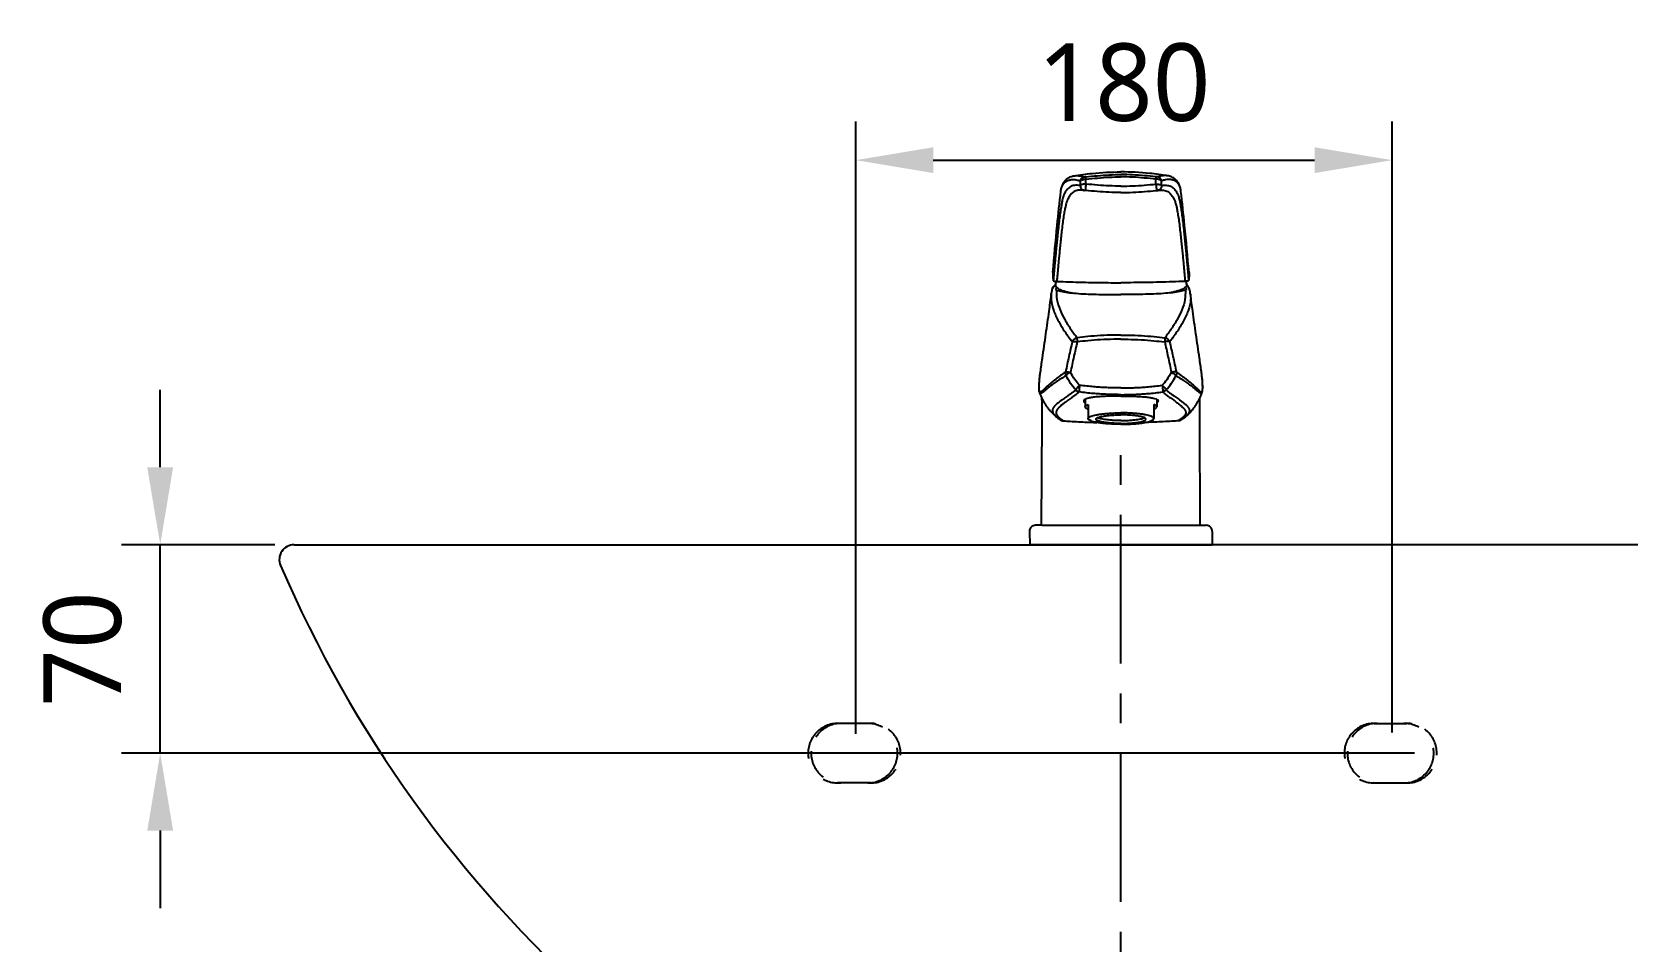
# Model space of a CAD drawing. Extents: x 7158 to 10258, y -6878 to -2578.
# Drawn here: x 7993 to 8528, y -3886 to -3580 of the extents above; entities that cross this region are included whole.
import ezdxf

# ---------------------------------------------------------------- set-up
doc = ezdxf.new("R2010")
doc.units = 0
doc.header["$LTSCALE"] = 20
doc.header["$MEASUREMENT"] = 0
for name, pattern in [('CENTER', [2, 1.25, -0.25, 0.25, -0.25]), ('HIDDEN', [0.375, 0.25, -0.125]), ('HIDDEN2', [0.1875, 0.125, -0.0625])]:
    doc.linetypes.add(name, pattern=pattern)
doc.layers.get('0').update_dxf_attribs({"linetype": 'CONTINUOUS'})
doc.layers.get('DEFPOINTS').update_dxf_attribs({"linetype": 'CONTINUOUS'})
for name, color, linetype in [('1', 1, 'CONTINUOUS'), ('3', 3, 'CONTINUOUS'), ('7', 7, 'CONTINUOUS'), ('CENTER', 2, 'CENTER')]:
    doc.layers.add(name, color=color, linetype=linetype)
doc.styles.get("Standard").update_dxf_attribs({"font": 'NanumGothic.ttf'})
doc.dimstyles.get("Standard").update_dxf_attribs({"dimtxt": 2.5, "dimasz": 2, "dimexe": 2, "dimexo": 1, "dimgap": 1.5, "dimtad": 1, "dimdec": 0, "dimlfac": 10, "dimrnd": 0.5, "dimzin": 0, "dimdsep": 46, "dimtxsty": 'Standard', "dimcen": 0, "dimclrt": 2, "dimadec": 0, "dimazin": 0, "dimtfac": 1, "dimtdec": 0, "dimtmove": 0, "dimatfit": 3, "dimfxl": 1, "dimtolj": 1, "dimtzin": 0, "dimarcsym": 0})

# ---------------------------------------------------------------- blocks, each defined once
blk = doc.blocks.new('A$C611D530E')
at = {"color": 7}
for p, q in [((4.19, 6.51), (2, 6.51)), ((4.19, 6.51), (57.14, 6.51)), ((57.14, 6.51), (59.33, 6.51)), ((0, 4.48), (0.05, 0)), ((61.33, 4.48), (61.28, 0))]:
    blk.add_line(p, q, dxfattribs=at)
for centre, start, end in [((2, 4.51), 90, 180.6782), ((59.33, 4.51), 359.3218, 90)]:
    blk.add_arc(centre, 2, start, end, dxfattribs=at)
at = {"layer": '1', "color": 7}
for q in [(0.05, 0), (61.28, 0)]:
    blk.add_line((30.67, 0), q, dxfattribs=at)
at = {"layer": '7', "color": 7}
for p, q in [((10.5, 118.6), (10.53, 118.86)), ((17.86, 119.01), (17.85, 119.01)), ((18.27, 118.95), (18.28, 118.95)), ((43.06, 118.95), (43.06, 118.95)), ((43.48, 119.01), (43.48, 119.01)), ((50.83, 118.6), (50.8, 118.86)), ((7.62, 85.72), (7.62, 85.73)), ((53.72, 85.72), (53.71, 85.73)), ((7.3, 84.08), (7.3, 84.08)), ((54.03, 84.08), (54.03, 84.08)), ((3.62, 57.83), (3.65, 58.03)), ((57.71, 57.83), (57.68, 58.03)), ((3.22, 52.75), (3.22, 52.75)), ((3.4, 51.18), (3.4, 51.19)), ((18.67, 48.82), (18.67, 46.27)), ((42.67, 48.82), (42.67, 46.27)), ((57.93, 51.18), (57.93, 51.19)), ((58.12, 52.75), (58.12, 52.75)), ((19.67, 47.1), (19.67, 42.33)), ((41.67, 47.1), (41.67, 42.33)), ((4.03, 6.51), (4.19, 41.66)), ((57.3, 6.51), (57.14, 41.66))]:
    blk.add_line(p, q, dxfattribs=at)
for points in [[(10.53, 118.86), (10.65, 119.48), (10.81, 120.07), (11.01, 120.63), (11.26, 121.18), (11.57, 121.71), (11.97, 122.23), (12.44, 122.71), (13, 123.13), (13.64, 123.47), (14.36, 123.73), (14.94, 123.86)], [(14.94, 123.86), (15.22, 123.89), (15.82, 123.92), (16.52, 123.88), (17.35, 123.74), (18.36, 123.48)], [(17.08, 122.14), (17.21, 122.62), (17.49, 123.03), (17.89, 123.33), (18.36, 123.48)], [(18.36, 123.48), (18.39, 123.47), (18.45, 123.47), (18.53, 123.48), (18.62, 123.48), (18.73, 123.49), (18.83, 123.51)], [(18.95, 122.72), (18.89, 123.12), (18.85, 123.39), (18.83, 123.51)], [(42.39, 122.72), (42.44, 123.12), (42.48, 123.39), (42.5, 123.51)], [(42.97, 123.48), (42.94, 123.47), (42.88, 123.47), (42.8, 123.48), (42.71, 123.48), (42.61, 123.49), (42.5, 123.51)], [(46.4, 123.86), (46.12, 123.89), (45.52, 123.92), (44.82, 123.88), (43.98, 123.74), (42.97, 123.48)], [(44.26, 122.14), (44.13, 122.62), (43.84, 123.03), (43.45, 123.33), (42.97, 123.48)], [(50.8, 118.86), (50.68, 119.48), (50.53, 120.07), (50.33, 120.63), (50.08, 121.18), (49.76, 121.71), (49.36, 122.23), (48.89, 122.71), (48.33, 123.13), (47.69, 123.47), (46.97, 123.73), (46.4, 123.86)], [(7.82, 91.39), (9.28, 107.21), (10.5, 118.6)], [(10.54, 118.9), (10.56, 119.02), (10.59, 119.16), (10.62, 119.3), (10.65, 119.45), (10.69, 119.61), (10.74, 119.78), (10.8, 119.95), (10.86, 120.13), (10.94, 120.31), (11.02, 120.49), (11.12, 120.68), (11.23, 120.88), (11.36, 121.08), (11.5, 121.28), (11.68, 121.48), (11.87, 121.68), (12.11, 121.87), (12.37, 122.06), (12.69, 122.23), (13.05, 122.37), (13.47, 122.49), (13.97, 122.57), (14.56, 122.59), (15.26, 122.55), (16.08, 122.4), (17.08, 122.14)], [(17.05, 120.57), (15.96, 120.69), (15.05, 120.64), (14.29, 120.46), (13.64, 120.15), (13.08, 119.74), (12.6, 119.24), (12.18, 118.67), (11.81, 118.05), (11.49, 117.4)], [(17.85, 119.01), (17.26, 119.05), (16.35, 119.01), (15.58, 118.82), (14.93, 118.52), (14.37, 118.11), (13.88, 117.61), (13.45, 117.05), (13.08, 116.43), (12.76, 115.8)], [(17.05, 120.57), (17.07, 120.1), (17.24, 119.67), (17.53, 119.31), (17.92, 119.06), (18.06, 119)], [(17.05, 120.57), (17.06, 121.35), (17.08, 122.14)], [(18.91, 121.04), (18.47, 121.03), (18.06, 120.99), (17.69, 120.92), (17.39, 120.83), (17.17, 120.71), (17.05, 120.57)], [(17.08, 122.14), (17.21, 122.29), (17.44, 122.42), (17.75, 122.54), (18.13, 122.63), (18.53, 122.69), (18.95, 122.72)], [(18.28, 118.95), (17.86, 119.01)], [(18.06, 119), (18.27, 118.95)], [(18.83, 118.88), (18.75, 118.89), (18.62, 118.9), (18.52, 118.92), (18.43, 118.93), (18.37, 118.93), (18.32, 118.94), (18.27, 118.95)], [(18.91, 121.04), (18.85, 120.56), (18.8, 120.05), (18.77, 119.59), (18.77, 119.21), (18.79, 118.97), (18.83, 118.88)], [(18.91, 121.04), (18.93, 121.88), (18.95, 122.72)], [(44.26, 122.14), (44.13, 122.29), (43.9, 122.42), (43.58, 122.54), (43.21, 122.63), (42.8, 122.69), (42.39, 122.72)], [(42.42, 121.04), (42.4, 121.88), (42.39, 122.72)], [(42.42, 121.04), (42.86, 121.03), (43.27, 120.99), (43.64, 120.92), (43.94, 120.83), (44.16, 120.71), (44.29, 120.57)], [(42.42, 121.04), (42.48, 120.56), (42.53, 120.05), (42.56, 119.59), (42.57, 119.21), (42.55, 118.97), (42.5, 118.88)], [(42.5, 118.88), (42.58, 118.89), (42.71, 118.9), (42.82, 118.92), (42.9, 118.93), (42.96, 118.93), (43.02, 118.94), (43.06, 118.95)], [(43.06, 118.95), (43.48, 119.01)], [(43.27, 119), (43.06, 118.95)], [(44.29, 120.57), (44.26, 120.1), (44.09, 119.67), (43.8, 119.31), (43.42, 119.06), (43.27, 119)], [(43.48, 119.01), (44.07, 119.05), (44.98, 119.01), (45.75, 118.82), (46.41, 118.52), (46.97, 118.11), (47.46, 117.61), (47.88, 117.05), (48.26, 116.43), (48.58, 115.8)], [(50.79, 118.9), (50.77, 119.02), (50.75, 119.16), (50.72, 119.3), (50.68, 119.45), (50.64, 119.61), (50.59, 119.78), (50.53, 119.95), (50.47, 120.13), (50.4, 120.31), (50.31, 120.49), (50.22, 120.68), (50.11, 120.88), (49.98, 121.08), (49.83, 121.28), (49.66, 121.48), (49.46, 121.68), (49.23, 121.87), (48.96, 122.06), (48.65, 122.23), (48.28, 122.37), (47.86, 122.49), (47.36, 122.57), (46.77, 122.59), (46.08, 122.55), (45.25, 122.4), (44.26, 122.14)], [(44.29, 120.57), (44.27, 121.35), (44.26, 122.14)], [(44.29, 120.57), (45.38, 120.69), (46.28, 120.64), (47.05, 120.46), (47.69, 120.15), (48.25, 119.74), (48.73, 119.24), (49.16, 118.67), (49.52, 118.05), (49.84, 117.4)], [(53.52, 91.39), (52.05, 107.21), (50.83, 118.6)], [(11.49, 117.4), (11.35, 117.04), (11.19, 116.46), (10.99, 115.62), (10.76, 114.44), (10.5, 112.84), (10.2, 110.79), (9.89, 108.35), (9.59, 105.7)], [(12.76, 115.8), (12.6, 115.46), (12.41, 114.94), (12.2, 114.18), (11.95, 113.11), (11.67, 111.65), (11.37, 109.78), (11.06, 107.56), (10.77, 105.14)], [(48.58, 115.8), (48.74, 115.46), (48.92, 114.94), (49.14, 114.18), (49.38, 113.11), (49.66, 111.65), (49.97, 109.78), (50.28, 107.56), (50.56, 105.14)], [(49.84, 117.4), (49.98, 117.04), (50.15, 116.46), (50.34, 115.62), (50.57, 114.44), (50.84, 112.84), (51.13, 110.79), (51.44, 108.35), (51.75, 105.7)], [(9.59, 105.7), (9.34, 103.4), (9.12, 101.2), (8.91, 99.09), (8.72, 97.09), (8.54, 95.19), (8.37, 93.39), (8.22, 91.7), (8.09, 90.11), (7.96, 88.63)], [(10.77, 105.14), (10.53, 102.9), (10.3, 100.74), (10.09, 98.68), (9.9, 96.71), (9.72, 94.84), (9.55, 93.08), (9.4, 91.41), (9.26, 89.84), (9.13, 88.38)], [(50.56, 105.14), (50.81, 102.9), (51.03, 100.74), (51.24, 98.68), (51.44, 96.71), (51.62, 94.84), (51.78, 93.08), (51.93, 91.41), (52.07, 89.84), (52.2, 88.38)], [(51.75, 105.7), (51.99, 103.4), (52.21, 101.2), (52.42, 99.09), (52.62, 97.09), (52.79, 95.19), (52.96, 93.39), (53.11, 91.7), (53.25, 90.11), (53.37, 88.63)], [(7.82, 91.39), (7.8, 91.16), (7.79, 90.89), (7.79, 90.61), (7.79, 90.34), (7.8, 90.06), (7.82, 89.79), (7.84, 89.51), (7.88, 89.22), (7.92, 88.93), (7.96, 88.63)], [(53.52, 91.39), (53.53, 91.16), (53.54, 90.89), (53.55, 90.61), (53.54, 90.34), (53.53, 90.06), (53.51, 89.79), (53.49, 89.51), (53.46, 89.22), (53.42, 88.93), (53.37, 88.63)], [(7.3, 84.08), (7.62, 85.72)], [(7.62, 85.73), (7.66, 85.86), (7.83, 86.29), (8.09, 86.69), (8.37, 87.03), (8.69, 87.33)], [(7.62, 85.73), (7.72, 86.01), (8.11, 86.57), (8.68, 86.97)], [(7.96, 88.63), (8.05, 88.55), (8.3, 88.47), (8.68, 88.42), (9.13, 88.38)], [(8.82, 88.4), (8.67, 87.15)], [(8.67, 87.15), (8.69, 86.9), (8.89, 86.53), (9.29, 86.18), (9.88, 85.83), (10.65, 85.49), (11.27, 85.27)], [(8.99, 86.43), (8.98, 86.42), (8.9, 86.17), (8.82, 85.9), (8.76, 85.6)], [(52.66, 87.15), (52.64, 86.9), (52.44, 86.53), (52.05, 86.18), (51.46, 85.83), (50.68, 85.49), (50.06, 85.27)], [(53.37, 88.63), (53.28, 88.55), (53.03, 88.47), (52.66, 88.42), (52.2, 88.38)], [(52.35, 86.43), (52.35, 86.42), (52.44, 86.17), (52.51, 85.9), (52.57, 85.6)], [(52.51, 88.4), (52.66, 87.15)], [(53.71, 85.73), (53.67, 85.86), (53.5, 86.29), (53.25, 86.69), (52.96, 87.03), (52.64, 87.33)], [(53.71, 85.73), (53.61, 86.01), (53.22, 86.57), (52.66, 86.97)], [(54.03, 84.08), (53.72, 85.72)], [(3.65, 58.03), (4.3, 62.58), (5.49, 70.74), (6.57, 78.38), (7.3, 84.08)], [(7.3, 84.08), (7.27, 82.29), (8.1, 78.55), (9.77, 74.89), (11.9, 71.41), (14.31, 68.08)], [(8.76, 85.6), (8.89, 85.55), (9.03, 85.5)], [(9.03, 85.5), (9.19, 82.31), (10.22, 78.84), (11.82, 75.56), (13.76, 72.45), (15.91, 69.46)], [(11.27, 85.27), (11.61, 85.17), (12.75, 84.86), (14.04, 84.58), (14.51, 84.49)], [(52.3, 85.5), (52.14, 82.31), (51.11, 78.84), (49.52, 75.56), (47.58, 72.45), (45.42, 69.46)], [(50.06, 85.27), (49.72, 85.17), (48.59, 84.86), (47.29, 84.58), (46.83, 84.49)], [(54.03, 84.08), (54.07, 82.29), (53.23, 78.55), (51.56, 74.89), (49.43, 71.41), (47.02, 68.08)], [(52.57, 85.6), (52.45, 85.55), (52.3, 85.5)], [(57.68, 58.03), (57.03, 62.58), (55.84, 70.74), (54.76, 78.38), (54.03, 84.08)], [(14.31, 68.08), (13.21, 63.2), (12.07, 57.97)], [(15.98, 68.07), (14.87, 63.16), (13.73, 57.87)], [(14.31, 68.08), (14.56, 68.58), (14.92, 68.99), (15.39, 69.3), (15.91, 69.46)], [(14.31, 68.08), (14.55, 68.16), (14.94, 68.19), (15.43, 68.16), (15.98, 68.07)], [(15.91, 69.46), (15.9, 69.27), (15.91, 68.96), (15.94, 68.55), (15.98, 68.07)], [(45.42, 69.46), (45.43, 69.27), (45.42, 68.96), (45.4, 68.55), (45.35, 68.07)], [(47.02, 68.08), (46.78, 68.16), (46.4, 68.19), (45.91, 68.16), (45.35, 68.07)], [(45.35, 68.07), (46.46, 63.16), (47.61, 57.87)], [(47.02, 68.08), (46.78, 68.58), (46.41, 68.99), (45.94, 69.3), (45.42, 69.46)], [(47.02, 68.08), (48.12, 63.2), (49.27, 57.97)], [(3.22, 52.84), (3.23, 53.47), (3.26, 54.22), (3.32, 55.13), (3.42, 56.2), (3.57, 57.42), (3.62, 57.83)], [(3.22, 52.84), (3.29, 54.74), (3.57, 57.41), (3.62, 57.83)], [(12.06, 57.95), (10.36, 56.77), (8.83, 55.62), (7.51, 54.56), (6.45, 53.65), (5.6, 52.88), (4.93, 52.25), (4.4, 51.76)], [(12.2, 56.74), (10.49, 55.69), (8.94, 54.66), (7.61, 53.71), (6.54, 52.89), (5.69, 52.2), (5.01, 51.64), (4.47, 51.21)], [(12.06, 57.95), (12.04, 57.85), (12.03, 57.78), (12.03, 57.71), (12.03, 57.62), (12.02, 57.53), (12.03, 57.42), (12.04, 57.31), (12.06, 57.18), (12.09, 57.04), (12.14, 56.9), (12.2, 56.74)], [(12.07, 57.97), (12.29, 58.01), (12.67, 58.01), (13.16, 57.96), (13.73, 57.87)], [(13.73, 57.87), (13.19, 57.57), (12.74, 57.26), (12.4, 56.97), (12.21, 56.73)], [(15.53, 51.96), (13.77, 54.13), (12.21, 56.73)], [(16.79, 53.52), (15.18, 55.47), (13.73, 57.87)], [(44.54, 53.52), (46.15, 55.47), (47.61, 57.87)], [(45.8, 51.96), (47.56, 54.13), (49.13, 56.73)], [(49.27, 57.97), (49.04, 58.01), (48.66, 58.01), (48.17, 57.96), (47.61, 57.87)], [(47.61, 57.87), (48.14, 57.57), (48.6, 57.26), (48.94, 56.97), (49.13, 56.73)], [(49.27, 57.95), (49.3, 57.85), (49.3, 57.78), (49.3, 57.71), (49.31, 57.62), (49.31, 57.53), (49.31, 57.42), (49.29, 57.31), (49.27, 57.18), (49.24, 57.04), (49.19, 56.9), (49.13, 56.74)], [(49.13, 56.74), (50.84, 55.69), (52.39, 54.66), (53.72, 53.71), (54.79, 52.89), (55.64, 52.2), (56.33, 51.64), (56.86, 51.21)], [(49.27, 57.95), (50.97, 56.77), (52.51, 55.62), (53.83, 54.56), (54.89, 53.65), (55.73, 52.88), (56.41, 52.25), (56.94, 51.76)], [(58.11, 52.84), (58.1, 53.47), (58.07, 54.22), (58.01, 55.13), (57.91, 56.2), (57.77, 57.42), (57.71, 57.83)], [(58.12, 52.84), (58.04, 54.74), (57.77, 57.41), (57.71, 57.83)], [(3.23, 52.78), (3.22, 52.84)], [(3.22, 52.84), (3.22, 52.76), (3.22, 52.75)], [(3.22, 52.75), (3.22, 52.84)], [(3.23, 52.29), (3.22, 52.75)], [(3.25, 52.24), (3.24, 52.3), (3.23, 52.49), (3.23, 52.67), (3.23, 52.78)], [(3.4, 51.19), (3.34, 51.37), (3.25, 52.03), (3.23, 52.29)], [(3.32, 51.72), (3.28, 51.91), (3.26, 52.11), (3.25, 52.24)], [(3.41, 51.44), (3.37, 51.54), (3.32, 51.72)], [(4.47, 51.21), (4.32, 51.1), (4.2, 51.02), (4.08, 50.95), (3.98, 50.9), (3.88, 50.86), (3.77, 50.84), (3.66, 50.86), (3.56, 50.91), (3.47, 51.03), (3.4, 51.18)], [(9.36, 42.64), (9.34, 42.66), (8.86, 43.05), (8.33, 43.51), (7.77, 44.05), (7.19, 44.67), (6.6, 45.36), (6.02, 46.12), (5.46, 46.94), (4.93, 47.8), (4.44, 48.72), (3.99, 49.69), (3.57, 50.7), (3.4, 51.18)], [(3.96, 51.4), (3.92, 51.38), (3.82, 51.32), (3.72, 51.28), (3.62, 51.27), (3.52, 51.31), (3.44, 51.4), (3.41, 51.44)], [(4.4, 51.76), (4.25, 51.63), (4.13, 51.53), (4.02, 51.45), (3.96, 51.4)], [(4.19, 41.66), (4.2, 43.38), (4.2, 45.41), (4.19, 47.31), (4.17, 49.07), (4.17, 49.29)], [(15.53, 51.96), (14.57, 51.19), (13.69, 50.54), (12.9, 49.97), (12.2, 49.48), (11.57, 49.04), (11.01, 48.64), (10.51, 48.29), (10.08, 47.96), (9.69, 47.66), (9.35, 47.39), (9.06, 47.14), (8.8, 46.9), (8.58, 46.69), (8.39, 46.49), (8.24, 46.3), (8.1, 46.13), (7.99, 45.98)], [(16.68, 51.28), (15.72, 50.52), (14.85, 49.86), (14.07, 49.3), (13.38, 48.8), (12.76, 48.35), (12.21, 47.96), (11.72, 47.6), (11.3, 47.27), (10.92, 46.97), (10.58, 46.7), (10.29, 46.44), (10.04, 46.21), (9.83, 46), (9.64, 45.8), (9.48, 45.62), (9.35, 45.46), (9.24, 45.31)], [(16.79, 53.52), (16.34, 53.06), (15.95, 52.62), (15.67, 52.24), (15.53, 51.96)], [(15.53, 51.96), (15.86, 51.65), (16.25, 51.42), (16.68, 51.28)], [(16.79, 53.52), (16.71, 52.93), (16.66, 52.37), (16.64, 51.88), (16.64, 51.5), (16.68, 51.28)], [(30.67, 50.36), (29.06, 50.37), (27.33, 50.41), (25.49, 50.48), (23.51, 50.6), (21.39, 50.76), (19.12, 50.98), (16.68, 51.28)], [(30.67, 52.62), (29.07, 52.63), (27.36, 52.67), (25.53, 52.74), (23.56, 52.86), (21.46, 53.02), (19.21, 53.23), (16.79, 53.52)], [(30.67, 49.89), (28.5, 49.87), (26.33, 49.83), (24.31, 49.74), (22.58, 49.62), (21.11, 49.45), (19.84, 49.22), (18.89, 48.93), (18.33, 48.58), (18.17, 48.23)], [(18.17, 48.23), (18.17, 48.18), (18.45, 47.74), (18.66, 47.57)], [(30.67, 52.62), (32.27, 52.63), (33.98, 52.67), (35.81, 52.74), (37.77, 52.86), (39.87, 53.02), (42.13, 53.23), (44.54, 53.52)], [(30.67, 50.36), (32.28, 50.37), (34, 50.41), (35.85, 50.48), (37.82, 50.6), (39.94, 50.76), (42.22, 50.98), (44.65, 51.28)], [(30.67, 49.89), (32.83, 49.87), (35.01, 49.83), (37.02, 49.74), (38.75, 49.62), (40.22, 49.45), (41.49, 49.22), (42.44, 48.93), (43, 48.58), (43.16, 48.23)], [(43.16, 48.23), (43.16, 48.18), (42.88, 47.74), (42.67, 47.57)], [(44.54, 53.52), (44.62, 52.93), (44.67, 52.37), (44.7, 51.88), (44.69, 51.5), (44.65, 51.28)], [(44.54, 53.52), (45, 53.06), (45.38, 52.62), (45.66, 52.24), (45.8, 51.96)], [(45.8, 51.96), (45.47, 51.65), (45.08, 51.42), (44.65, 51.28)], [(44.65, 51.28), (45.61, 50.52), (46.48, 49.86), (47.26, 49.3), (47.95, 48.8), (48.57, 48.35), (49.12, 47.96), (49.61, 47.6), (50.04, 47.27), (50.42, 46.97), (50.75, 46.7), (51.04, 46.44), (51.29, 46.21), (51.51, 46), (51.69, 45.8), (51.85, 45.62), (51.98, 45.46), (52.09, 45.31)], [(45.8, 51.96), (46.76, 51.19), (47.64, 50.54), (48.43, 49.97), (49.14, 49.48), (49.77, 49.04), (50.33, 48.64), (50.82, 48.29), (51.26, 47.96), (51.64, 47.66), (51.98, 47.39), (52.28, 47.14), (52.53, 46.9), (52.75, 46.69), (52.94, 46.49), (53.1, 46.3), (53.23, 46.13), (53.34, 45.98)], [(51.97, 42.64), (51.99, 42.66), (52.47, 43.05), (53, 43.51), (53.56, 44.05), (54.14, 44.67), (54.73, 45.36), (55.31, 46.12), (55.87, 46.94), (56.4, 47.8), (56.89, 48.72), (57.35, 49.69), (57.76, 50.7), (57.93, 51.18)], [(56.86, 51.21), (57.01, 51.1), (57.14, 51.02), (57.25, 50.95), (57.35, 50.9), (57.46, 50.86), (57.56, 50.84), (57.67, 50.86), (57.78, 50.91), (57.86, 51.03), (57.93, 51.18)], [(56.94, 51.76), (57.08, 51.63), (57.2, 51.53), (57.31, 51.45), (57.38, 51.4)], [(57.14, 41.66), (57.14, 43.38), (57.14, 45.41), (57.14, 47.31), (57.16, 49.07), (57.17, 49.29)], [(57.38, 51.4), (57.41, 51.38), (57.51, 51.32), (57.61, 51.28), (57.72, 51.27), (57.81, 51.31), (57.9, 51.4), (57.92, 51.44)], [(57.92, 51.44), (57.97, 51.54), (58.02, 51.72)], [(57.93, 51.19), (57.99, 51.37), (58.09, 52.03), (58.1, 52.29)], [(58.02, 51.72), (58.05, 51.91), (58.07, 52.11), (58.09, 52.24)], [(58.09, 52.24), (58.09, 52.3), (58.1, 52.49), (58.11, 52.67), (58.11, 52.78)], [(58.1, 52.29), (58.12, 52.75)], [(58.11, 52.78), (58.11, 52.84)], [(58.11, 52.84), (58.12, 52.76), (58.12, 52.75)], [(58.12, 52.75), (58.12, 52.84)], [(7.75, 45.5), (7.68, 45.21), (7.68, 44.87), (7.77, 44.48), (7.97, 44.07), (8.27, 43.66), (8.64, 43.26), (9.07, 42.87), (9.36, 42.64)], [(7.85, 45.74), (7.75, 45.5)], [(7.97, 45.94), (7.85, 45.74)], [(7.99, 45.98), (7.98, 45.96), (7.97, 45.94)], [(9.22, 45.27), (9.1, 45.08), (8.99, 44.85), (8.91, 44.6), (8.89, 44.29), (8.95, 43.94), (9.13, 43.58), (9.4, 43.21), (9.51, 43.09)], [(9.24, 45.31), (9.23, 45.29), (9.22, 45.27)], [(9.51, 43.09), (9.76, 42.84), (9.89, 42.72)], [(18.67, 46.27), (18.69, 46.39), (18.85, 46.64), (19.18, 46.87), (19.67, 47.1)], [(19.67, 45.44), (19.18, 45.67), (18.85, 45.9), (18.69, 46.15), (18.67, 46.27)], [(22.32, 42.13), (22.4, 42.34), (22.65, 42.54), (23.07, 42.74), (23.64, 42.92), (24.36, 43.08), (25.2, 43.23), (26.15, 43.35), (27.2, 43.45), (28.31, 43.53), (29.48, 43.57), (30.67, 43.58)], [(39.02, 42.13), (38.93, 42.34), (38.68, 42.54), (38.26, 42.74), (37.69, 42.92), (36.98, 43.08), (36.13, 43.23), (35.18, 43.35), (34.14, 43.45), (33.02, 43.53), (31.85, 43.57), (30.67, 43.58)], [(42.66, 46.27), (42.65, 46.39), (42.48, 46.64), (42.15, 46.87), (41.67, 47.1)], [(41.67, 45.44), (42.15, 45.67), (42.48, 45.9), (42.65, 46.15), (42.66, 46.27)], [(51.82, 43.09), (51.58, 42.84), (51.45, 42.72)], [(52.11, 45.27), (52.23, 45.08), (52.34, 44.85), (52.42, 44.6), (52.45, 44.29), (52.38, 43.94), (52.2, 43.58), (51.93, 43.21), (51.82, 43.09)], [(53.58, 45.5), (53.65, 45.21), (53.65, 44.87), (53.56, 44.48), (53.36, 44.07), (53.07, 43.66), (52.69, 43.26), (52.26, 42.87), (51.97, 42.64)], [(52.09, 45.31), (52.1, 45.29), (52.11, 45.27)], [(53.34, 45.98), (53.35, 45.96), (53.36, 45.94)], [(53.36, 45.94), (53.48, 45.74)], [(53.48, 45.74), (53.58, 45.5)], [(9.36, 42.64), (9.51, 42.53), (9.9, 42.24), (10, 42.16)], [(9.89, 42.72), (10.02, 42.61)], [(10, 42.16), (10.01, 42.15)], [(10.01, 42.15), (10.12, 42.08)], [(10.02, 42.61), (10.16, 42.49)], [(10.12, 42.08), (10.21, 42.01)], [(10.16, 42.49), (10.17, 42.48)], [(10.17, 42.48), (10.44, 42.27)], [(10.28, 41.96), (10.21, 42.01)], [(10.27, 41.96), (10.28, 41.96)], [(10.28, 41.95), (10.38, 41.89)], [(10.28, 41.95), (10.31, 41.93), (10.33, 41.92)], [(10.33, 41.92), (10.34, 41.91)], [(10.34, 41.91), (10.44, 41.85)], [(10.44, 42.27), (10.57, 42.17), (10.94, 41.9), (11.24, 41.68)], [(10.44, 41.85), (10.65, 41.74), (11, 41.63), (11.36, 41.59)], [(11.24, 41.68), (11.28, 41.66), (11.31, 41.63)], [(11.31, 41.63), (11.34, 41.61), (11.36, 41.59)], [(11.36, 41.59), (13.6, 41.44), (16.44, 41.28), (19.28, 41.14), (22.13, 41.04), (22.63, 41.02)], [(20.19, 41.75), (20.11, 41.79), (19.78, 42.06), (19.67, 42.33)], [(30.67, 40.68), (29.48, 40.7), (28.31, 40.74), (27.2, 40.82), (26.15, 40.91), (25.2, 41.04), (24.36, 41.18), (23.64, 41.35), (23.07, 41.53), (22.65, 41.73), (22.4, 41.93), (22.32, 42.13)], [(30.67, 41.67), (29.42, 41.69), (28.21, 41.73), (27.04, 41.81), (25.96, 41.92), (24.99, 42.06), (24.14, 42.21), (23.44, 42.39), (22.89, 42.59), (22.81, 42.63)], [(30.67, 41.67), (31.91, 41.69), (33.13, 41.73), (34.29, 41.81), (35.37, 41.92), (36.35, 42.06), (37.19, 42.21), (37.9, 42.39), (38.44, 42.59), (38.52, 42.63)], [(30.67, 40.68), (31.85, 40.7), (33.02, 40.74), (34.14, 40.82), (35.18, 40.91), (36.13, 41.04), (36.98, 41.18), (37.69, 41.35), (38.26, 41.53), (38.68, 41.73), (38.93, 41.93), (39.02, 42.13)], [(49.97, 41.59), (47.74, 41.44), (44.9, 41.28), (42.05, 41.14), (39.21, 41.04), (38.7, 41.02)], [(41.14, 41.75), (41.22, 41.79), (41.55, 42.06), (41.67, 42.33)], [(50.9, 41.85), (50.68, 41.74), (50.34, 41.63), (49.97, 41.59)], [(50.02, 41.63), (50, 41.61), (49.97, 41.59)], [(50.09, 41.68), (50.06, 41.66), (50.02, 41.63)], [(50.9, 42.27), (50.76, 42.17), (50.39, 41.9), (50.09, 41.68)], [(51.16, 42.48), (50.9, 42.27)], [(51, 41.91), (50.9, 41.85)], [(51.05, 41.95), (50.95, 41.89)], [(51.01, 41.92), (51, 41.91)], [(51.05, 41.95), (51.02, 41.93), (51.01, 41.92)], [(51.05, 41.96), (51.12, 42.01)], [(51.06, 41.96), (51.05, 41.96)], [(51.22, 42.08), (51.12, 42.01)], [(51.17, 42.49), (51.16, 42.48)], [(51.31, 42.61), (51.17, 42.49)], [(51.32, 42.15), (51.22, 42.08)], [(51.45, 42.72), (51.31, 42.61)], [(51.33, 42.16), (51.32, 42.15)], [(51.97, 42.64), (51.83, 42.53), (51.43, 42.24), (51.33, 42.16)]]:
    blk.add_spline(points, degree=3, dxfattribs=at)
for points, knots in [([(14.94, 123.86), (16.96, 124.15), (22.17, 124.91), (27.44, 125.15), (30.67, 125.15)], [0, 0, 0, 0, 6.131256, 15.794283, 15.794283, 15.794283, 15.794283]), ([(18.83, 123.51), (21.46, 123.77), (25.4, 124.17), (29.35, 124.26), (30.67, 124.26)], [0, 0, 0, 0, 7.927907, 11.861701, 11.861701, 11.861701, 11.861701]), ([(18.95, 122.72), (21.55, 122.99), (25.45, 123.39), (29.37, 123.49), (30.67, 123.49)], [0, 0, 0, 0, 7.85257, 11.747871, 11.747871, 11.747871, 11.747871]), ([(46.4, 123.86), (44.37, 124.15), (39.16, 124.91), (33.89, 125.15), (30.67, 125.15)], [0, 0, 0, 0, 6.131256, 15.794283, 15.794283, 15.794283, 15.794283]), ([(42.5, 123.51), (39.87, 123.77), (35.93, 124.17), (31.98, 124.26), (30.67, 124.26)], [0, 0, 0, 0, 7.927907, 11.861701, 11.861701, 11.861701, 11.861701]), ([(42.39, 122.72), (39.78, 122.99), (35.88, 123.39), (31.97, 123.49), (30.67, 123.49)], [0, 0, 0, 0, 7.85257, 11.747871, 11.747871, 11.747871, 11.747871]), ([(30.67, 118.24), (29.32, 118.24), (25.37, 118.33), (21.43, 118.66), (18.83, 118.88)], [11.85672, 11.85672, 11.85672, 11.85672, 15.886119, 23.713436, 23.713436, 23.713436, 23.713436]), ([(30.67, 120.4), (29.36, 120.4), (25.43, 120.48), (21.52, 120.81), (18.91, 121.04)], [11.772037, 11.772037, 11.772037, 11.772037, 15.692067, 23.544062, 23.544062, 23.544062, 23.544062]), ([(30.67, 120.4), (31.97, 120.4), (35.9, 120.48), (39.81, 120.81), (42.42, 121.04)], [11.772037, 11.772037, 11.772037, 11.772037, 15.692067, 23.544062, 23.544062, 23.544062, 23.544062]), ([(30.67, 118.24), (32.01, 118.24), (35.96, 118.33), (39.9, 118.66), (42.5, 118.88)], [11.85672, 11.85672, 11.85672, 11.85672, 15.886119, 23.713436, 23.713436, 23.713436, 23.713436]), ([(9.13, 88.38), (11.98, 88.28), (17.71, 88.08), (24.89, 87.97), (29.22, 87.96), (30.67, 87.96)], [0, 0, 0, 0, 8.545512, 17.204181, 21.539958, 21.539958, 21.539958, 21.539958]), ([(52.2, 88.38), (49.35, 88.28), (43.62, 88.08), (36.44, 87.97), (32.11, 87.96), (30.67, 87.96)], [0, 0, 0, 0, 8.545512, 17.204181, 21.539958, 21.539958, 21.539958, 21.539958]), ([(9.03, 85.5), (9.65, 85.32), (11.08, 84.9), (13.55, 84.57), (16.49, 84.3), (19.79, 84.13), (23.31, 84.02), (26.96, 83.96), (29.43, 83.95), (30.67, 83.95)], [0, 0, 0, 0, 1.934092, 4.457831, 7.460022, 10.80361, 14.360842, 18.033797, 21.754691, 21.754691, 21.754691, 21.754691]), ([(52.3, 85.5), (51.68, 85.32), (50.26, 84.9), (47.78, 84.57), (44.84, 84.3), (41.54, 84.13), (38.02, 84.02), (34.37, 83.96), (31.91, 83.95), (30.67, 83.95)], [0, 0, 0, 0, 1.934092, 4.457831, 7.460022, 10.80361, 14.360842, 18.033797, 21.754691, 21.754691, 21.754691, 21.754691]), ([(30.67, 70.39), (29.89, 70.39), (27.59, 70.36), (23.88, 70.22), (19.74, 69.91), (17.13, 69.6), (15.91, 69.46)], [14.791139, 14.791139, 14.791139, 14.791139, 17.133817, 21.69071, 25.914078, 29.582266, 29.582266, 29.582266, 29.582266]), ([(30.67, 70.39), (31.45, 70.39), (33.75, 70.36), (37.45, 70.22), (41.59, 69.91), (44.21, 69.6), (45.42, 69.46)], [14.791139, 14.791139, 14.791139, 14.791139, 17.133817, 21.69071, 25.914078, 29.582266, 29.582266, 29.582266, 29.582266]), ([(30.67, 68.99), (29.89, 68.99), (27.6, 68.97), (23.91, 68.82), (19.79, 68.51), (17.19, 68.21), (15.98, 68.07)], [14.721709, 14.721709, 14.721709, 14.721709, 17.0531, 21.58821, 25.79183, 29.443406, 29.443406, 29.443406, 29.443406]), ([(30.67, 68.99), (31.44, 68.99), (33.73, 68.97), (37.42, 68.82), (41.54, 68.51), (44.14, 68.21), (45.35, 68.07)], [14.721709, 14.721709, 14.721709, 14.721709, 17.0531, 21.58821, 25.79183, 29.443406, 29.443406, 29.443406, 29.443406]), ([(19.67, 42.33), (19.7, 42.43), (19.77, 42.66), (20.17, 42.91), (20.71, 43.16), (21.47, 43.39), (22.4, 43.6), (23.51, 43.79), (24.76, 43.95), (26.13, 44.08), (27.59, 44.17), (29.11, 44.23), (30.14, 44.24), (30.67, 44.24)], [0, 0, 0, 0, 0.293995, 0.720863, 1.325862, 2.115144, 3.08066, 4.207045, 5.474035, 6.857697, 8.331285, 9.865974, 11.431552, 11.431552, 11.431552, 11.431552]), ([(41.67, 42.33), (41.64, 42.43), (41.57, 42.66), (41.17, 42.91), (40.62, 43.16), (39.86, 43.39), (38.93, 43.6), (37.82, 43.79), (36.58, 43.95), (35.21, 44.08), (33.75, 44.17), (32.22, 44.23), (31.19, 44.24), (30.67, 44.24)], [0, 0, 0, 0, 0.293995, 0.720863, 1.325862, 2.115144, 3.08066, 4.207045, 5.474035, 6.857697, 8.331285, 9.865974, 11.431552, 11.431552, 11.431552, 11.431552]), ([(30.67, 40.42), (30.14, 40.42), (29.11, 40.43), (27.59, 40.49), (26.13, 40.58), (24.76, 40.71), (23.51, 40.87), (22.4, 41.06), (21.47, 41.27), (20.74, 41.49), (20.35, 41.67), (20.19, 41.75)], [10.619254, 10.619254, 10.619254, 10.619254, 12.184832, 13.71952, 15.193108, 16.576771, 17.843761, 18.970146, 19.935662, 20.724943, 21.238495, 21.238495, 21.238495, 21.238495]), ([(30.67, 40.42), (31.19, 40.42), (32.22, 40.43), (33.75, 40.49), (35.21, 40.58), (36.58, 40.71), (37.82, 40.87), (38.93, 41.06), (39.87, 41.27), (40.59, 41.49), (40.99, 41.67), (41.14, 41.75)], [10.619254, 10.619254, 10.619254, 10.619254, 12.184832, 13.71952, 15.193108, 16.576771, 17.843761, 18.970146, 19.935662, 20.724943, 21.238495, 21.238495, 21.238495, 21.238495])]:
    blk.add_open_spline(points, degree=3, knots=knots, dxfattribs=at)
blk = doc.blocks.new('*D46')
at = {"color": 3, "lineweight": -2, "transparency": 16777216}
for p, q in [((8035.93, -3726.58), (8035.93, -3700.58)), ((8074.4, -3752.58), (8022.93, -3752.58)), ((8035.93, -3822.58), (8035.93, -3752.58)), ((8456.9, -3822.58), (8022.93, -3822.58)), ((8035.93, -3848.58), (8035.93, -3874.58))]:
    blk.add_line(p, q, dxfattribs=at)
at = {"color": 3, "transparency": 16777216}
for points in [[(8031.59, -3726.58), (8040.26, -3726.58), (8035.93, -3752.58)], [(8031.59, -3848.58), (8040.26, -3848.58), (8035.93, -3822.58)]]:
    blk.add_solid(points, dxfattribs=at)
at = {"layer": 'DEFPOINTS', "color": 0, "transparency": 16777216}
for p in [(8035.93, -3752.58), (8080.9, -3752.58), (8463.4, -3822.58, -465.07)]:
    blk.add_point(p, dxfattribs=at)
at = {"color": 2, "transparency": 16777216, "insert": (8009.93, -3787.58), "char_height": 26, "attachment_point": 5, "rotation": 90}
blk.add_mtext('\\A1;70', dxfattribs=at)
blk = doc.blocks.new('*D49')
at = {"color": 3, "lineweight": -2, "transparency": 16777216}
for p, q in [((8642.4, -3752.58), (8697.33, -3752.58)), ((8684.33, -3778.58), (8684.33, -3921.58)), ((8395.45, -3947.58), (8697.33, -3947.58))]:
    blk.add_line(p, q, dxfattribs=at)
at = {"color": 3, "transparency": 16777216}
for points in [[(8680, -3778.58), (8688.66, -3778.58), (8684.33, -3752.58)], [(8680, -3921.58), (8688.66, -3921.58), (8684.33, -3947.58)]]:
    blk.add_solid(points, dxfattribs=at)
at = {"layer": 'DEFPOINTS', "color": 0, "transparency": 16777216}
for p in [(8635.9, -3752.58), (8388.95, -3947.58), (8684.33, -3947.58)]:
    blk.add_point(p, dxfattribs=at)
at = {"color": 2, "transparency": 16777216, "insert": (8658.33, -3850.08), "char_height": 26, "attachment_point": 5, "rotation": 90}
blk.add_mtext('\\A1;195', dxfattribs=at)
blk = doc.blocks.new('*D52')
at = {"layer": '1', "color": 3, "lineweight": -2, "transparency": 16777216}
for p, q in [((8269.41, -3816.08), (8269.41, -3610.48)), ((8449.41, -3815.61), (8449.41, -3610.48)), ((8295.41, -3623.48), (8423.41, -3623.48))]:
    blk.add_line(p, q, dxfattribs=at)
at = {"layer": '1', "color": 3, "transparency": 16777216}
for points in [[(8295.41, -3619.15), (8295.41, -3627.81), (8269.41, -3623.48)], [(8423.41, -3619.15), (8423.41, -3627.81), (8449.41, -3623.48)]]:
    blk.add_solid(points, dxfattribs=at)
at = {"layer": 'DEFPOINTS', "color": 0, "transparency": 16777216}
for p in [(8449.41, -3623.48), (8269.41, -3822.58), (8449.41, -3822.11)]:
    blk.add_point(p, dxfattribs=at)
at = {"layer": '1', "color": 2, "transparency": 16777216, "insert": (8359.41, -3597.48), "char_height": 26, "attachment_point": 5}
blk.add_mtext('\\A1;180', dxfattribs=at)
blk = doc.blocks.new('*D58')
at = {"color": 3, "lineweight": -2, "transparency": 16777216}
for p, q in [((8704.09, -3752.52), (8837.97, -3752.52)), ((8824.97, -4036.52), (8824.97, -3778.52)), ((8364.9, -4062.52), (8837.97, -4062.52))]:
    blk.add_line(p, q, dxfattribs=at)
at = {"color": 3, "transparency": 16777216}
for points in [[(8820.63, -3778.52), (8829.3, -3778.52), (8824.97, -3752.52)], [(8820.63, -4036.52), (8829.3, -4036.52), (8824.97, -4062.52)]]:
    blk.add_solid(points, dxfattribs=at)
at = {"layer": 'DEFPOINTS', "color": 0, "transparency": 16777216}
for p in [(8697.59, -3752.52), (8824.97, -3752.52), (8358.4, -4062.52)]:
    blk.add_point(p, dxfattribs=at)
at = {"color": 2, "transparency": 16777216, "insert": (8798.97, -3907.52), "char_height": 26, "attachment_point": 5, "rotation": 90}
blk.add_mtext('\\A1;310', dxfattribs=at)
blk = doc.blocks.new('*D59')
at = {"color": 3, "lineweight": -2, "transparency": 16777216}
for p, q in [((8694.95, -3752.58), (8761.99, -3752.58)), ((8748.99, -3778.58), (8748.99, -3976.58)), ((8431.75, -4002.58), (8761.99, -4002.58))]:
    blk.add_line(p, q, dxfattribs=at)
at = {"color": 3, "transparency": 16777216}
for points in [[(8744.66, -3778.58), (8753.33, -3778.58), (8748.99, -3752.58)], [(8744.66, -3976.58), (8753.33, -3976.58), (8748.99, -4002.58)]]:
    blk.add_solid(points, dxfattribs=at)
at = {"layer": 'DEFPOINTS', "color": 0, "transparency": 16777216}
for p in [(8688.45, -3752.58), (8425.25, -4002.58), (8748.99, -4002.58)]:
    blk.add_point(p, dxfattribs=at)
at = {"color": 2, "transparency": 16777216, "insert": (8722.99, -3877.58), "char_height": 26, "attachment_point": 5, "rotation": 90}
blk.add_mtext('\\A1;250', dxfattribs=at)

msp = doc.modelspace()

# ---------------------------------------------------------------- linework, layer by layer
at = {"color": 7, "linetype": 'HIDDEN2', "ltscale": 7}
for p, q in [((8273.4, -3812.58, -464.31), (8263.4, -3812.58, -464.31)), ((8443.4, -3812.58, -464.31), (8453.4, -3812.58, -464.31)), ((8273.4, -3832.58, -464.31), (8263.4, -3832.58, -464.31)), ((8443.4, -3832.58, -464.31), (8453.4, -3832.58, -464.31))]:
    msp.add_line(p, q, dxfattribs=at)
for centre, start, end in [((8263.4, -3822.58, -464.31), 90, 270), ((8273.4, -3822.58, -464.31), 270, 90), ((8443.4, -3822.58, -464.31), 90, 270), ((8453.4, -3822.58, -464.31), 270, 90)]:
    msp.add_arc(centre, 10, start, end, dxfattribs=at)
at = {"layer": '3', "color": 7}
for p in [(8080.9, -3752.58, 0.76), (8635.9, -3752.58, 0.76)]:
    msp.add_line(p, (8358.4, -3752.58, 0.76), dxfattribs=at)
for centre, radius, start, end in [((8080.9, -3757.58, 0.76), 5, 90, 203.258), ((8461.5, -3594, 0.76), 419.26, 203.258, 228.1497)]:
    msp.add_arc(centre, radius, start, end, dxfattribs=at)
at = {"layer": '7', "color": 2, "linetype": 'HIDDEN', "ltscale": 2}
for p, q in [((8274.41, -3812.58, 0.76), (8264.41, -3812.58, 0.76)), ((8444.41, -3812.58, 0.76), (8454.41, -3812.58, 0.76)), ((8274.41, -3832.58, 0.76), (8264.41, -3832.58, 0.76)), ((8444.41, -3832.58, 0.76), (8454.41, -3832.58, 0.76))]:
    msp.add_line(p, q, dxfattribs=at)
for centre, start, end in [((8264.41, -3822.58, 0.76), 90, 270), ((8274.41, -3822.58, 0.76), 270, 90), ((8444.41, -3822.58, 0.76), 90, 270), ((8454.41, -3822.58, 0.76), 270, 90)]:
    msp.add_arc(centre, 10, start, end, dxfattribs=at)
at = {"layer": 'CENTER', "color": 2, "linetype": 'CENTER', "ltscale": 2}
msp.add_line((8358.4, -4512.52), (8358.4, -3712.56), dxfattribs=at)

# ---------------------------------------------------------------- block references
at = {"layer": '1'}
msp.add_blockref('A$C611D530E', (8327.73, -3752.58, 0.76), dxfattribs=at)

# ---------------------------------------------------------------- dimensions: what is measured, and where the dimension line sits
at = {"color": 7}
for base, p1, p2, picture, middle in [((8035.93, -3752.58, 0.76), (8463.4, -3822.58, -464.31), (8080.9, -3752.58, 0.76), '*D46', (8009.93, -3787.58, 0.76)), ((8684.33, -3947.58, 0.76), (8635.9, -3752.58, 0.76), (8388.95, -3947.58, 0.76), '*D49', (8658.33, -3850.08, 0.76))]:
    dim = msp.add_linear_dim(base=base, p1=p1, p2=p2, angle=90, dimstyle='Standard', override={"dimscale": 1.3, "dimtxt": 20, "dimasz": 20, "dimexe": 10, "dimexo": 5, "dimgap": 10, "dimlfac": 1, "dimzin": 8, "dimclrd": 3, "dimclre": 3, "dimfxl": 1.25, "dimarcsym": 1}, dxfattribs=at)
    dim.commit()
    dim.dimension.update_dxf_attribs({"geometry": picture, "text_midpoint": middle})
for base, p1, p2, picture, middle in [((8824.97, -3752.52), (8358.4, -4062.52), (8697.59, -3752.52), '*D58', (8798.97, -3907.52)), ((8748.99, -4002.58, 0.76), (8688.45, -3752.58, 0.76), (8425.25, -4002.58, 0.76), '*D59', (8722.99, -3877.58, 0.76))]:
    dim = msp.add_linear_dim(base=base, p1=p1, p2=p2, angle=90, dimstyle='Standard', override={"dimscale": 1.3, "dimtxt": 20, "dimasz": 20, "dimexe": 10, "dimexo": 5, "dimgap": 10, "dimlfac": 1, "dimzin": 8, "dimclrd": 3, "dimclre": 3, "dimfxl": 1.25, "dimarcsym": 1})
    dim.commit()
    dim.dimension.update_dxf_attribs({"geometry": picture, "text_midpoint": middle})
at = {"layer": '1'}
dim = msp.add_linear_dim(base=(8449.41, -3623.48, 0.76), p1=(8269.41, -3822.58, 0.76), p2=(8449.41, -3822.11, 0.76), dimstyle='Standard', override={"dimscale": 1.3, "dimtxt": 20, "dimasz": 20, "dimexe": 10, "dimexo": 5, "dimgap": 10, "dimlfac": 1, "dimzin": 8, "dimclrd": 3, "dimclre": 3}, dxfattribs=at)
dim.commit()
dim.dimension.update_dxf_attribs({"geometry": '*D52', "text_midpoint": (8359.41, -3597.48, 0.76)})

doc.saveas('drawing.dxf')
